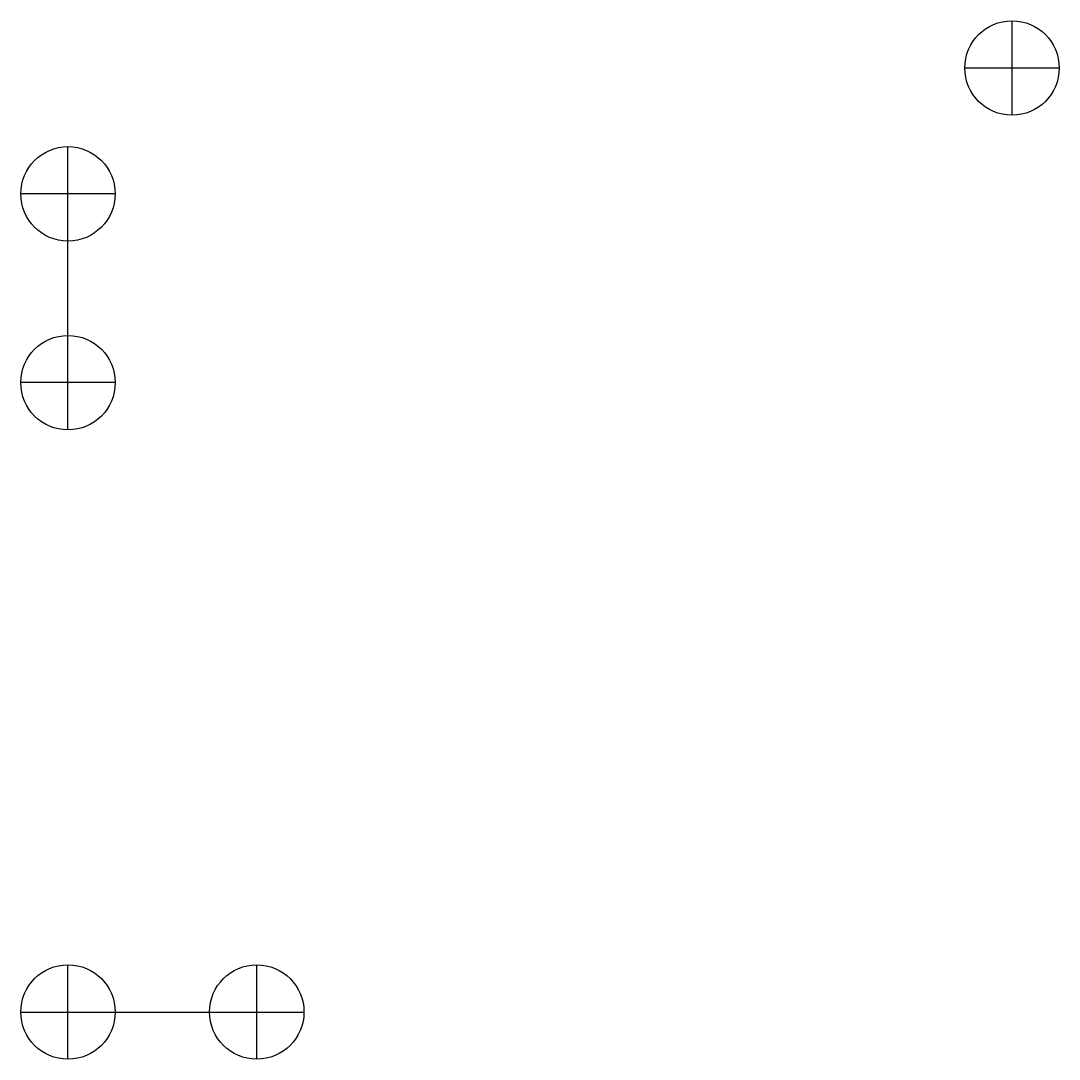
# Model space of a CAD drawing. Header units: millimetres. Extents: x -150 to 3150, y -150 to 3150.
import ezdxf

# ---------------------------------------------------------------- set-up
doc = ezdxf.new("R2010")
doc.units = ezdxf.units.MM
doc.layers.add('E-LIGHT', color=2, linetype='Continuous')

# ---------------------------------------------------------------- blocks, each defined once
blk = doc.blocks.new('LT-DL')
for p, q in [((0, -150), (0, 150)), ((-150, 0), (150, 0))]:
    blk.add_line(p, q)
blk.add_circle((0, 0), 150)
blk = doc.blocks.new('LT-GROUP')
blk.add_line((0, 0), (600, 0))
for p in [(0, 0), (600, 0)]:
    blk.add_blockref('LT-DL', p)

msp = doc.modelspace()

# ---------------------------------------------------------------- block references
at = {"layer": 'E-LIGHT'}
for name, p in [('LT-DL', (3000, 3000)), ('LT-GROUP', (0, 0))]:
    msp.add_blockref(name, p, dxfattribs=at)
at = {"layer": 'E-LIGHT', "rotation": 90}
msp.add_blockref('LT-GROUP', (0, 2000), dxfattribs=at)

doc.saveas('drawing.dxf')
